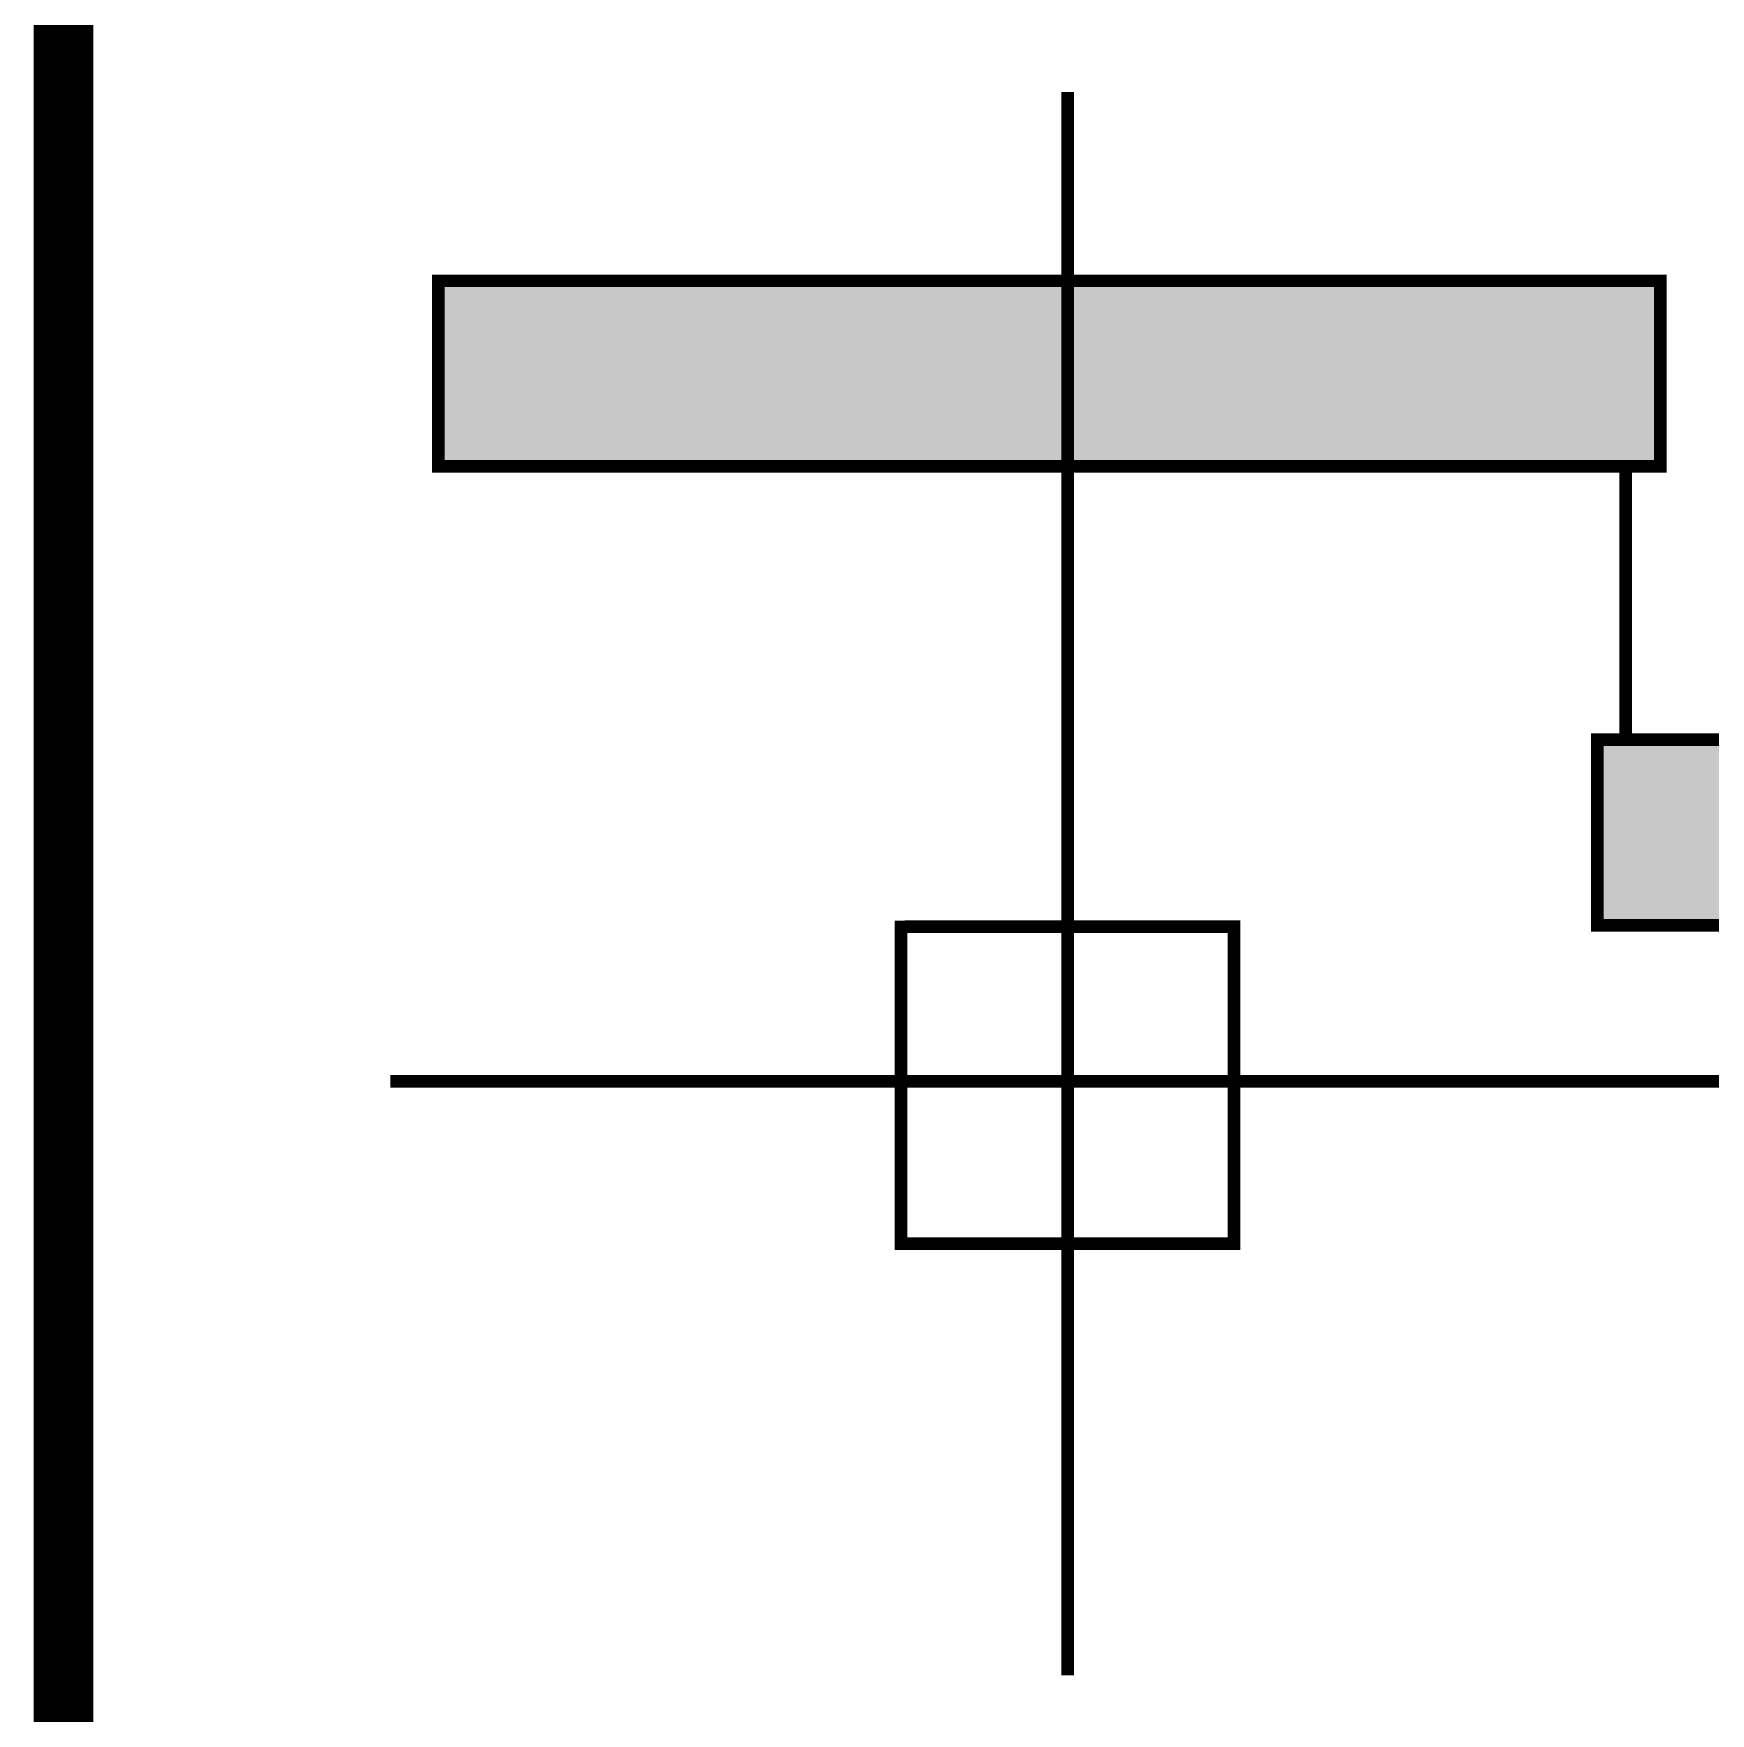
# Model space of a CAD drawing. Extents: x -137808 to 103746506, y -332957 to -111547.
# Drawn here: x 46110 to 48914, y -161438 to -158628 of the extents above; entities that cross this region are included whole.
import ezdxf

# ---------------------------------------------------------------- set-up
doc = ezdxf.new("R2010")
doc.units = 0
doc.header["$LTSCALE"] = 25
doc.header["$MEASUREMENT"] = 0
doc.layers.get('0').update_dxf_attribs({"linetype": 'CONTINUOUS'})

# ---------------------------------------------------------------- blocks, each defined once
blk = doc.blocks.new('tjnhty')
h = blk.add_hatch(color=256)
h.paths.add_polyline_path([(1269235.8, -1740828.8), (1268183.5, -1740828.8), (1268183.5, -1741139), (1269235.8, -1741139)])
h.paths.add_polyline_path([(1270227, -1740828.8), (1269235.8, -1740828.8), (1269235.8, -1741139), (1270227, -1741139)])
h.paths.add_polyline_path([(1271982, -1741596.5), (1270121.9, -1741596.5), (1270121.9, -1741906.7), (1271982, -1741906.7)])
at = {"const_width": 100}
blk.add_lwpolyline([(1267556.7, -1732652.9), (1267556.7, -1772652.9)], dxfattribs=at)
blk.add_lwpolyline([(1267556.7, -1732652.9), (1272550.7, -1732652.9), (1272550.7, -1772652.9), (1267556.7, -1772652.9)], close=True, dxfattribs=at)
at = {"color": 7, "const_width": 21.1}
for points in [[(1269235.8, -1740512.8), (1269235.8, -1743161.4)], [(1270169, -1741139), (1270169, -1741596.5)], [(1268963.3, -1741909.2), (1269514, -1741909.2), (1269514, -1742439.4), (1268957.5, -1742439.4), (1268957.5, -1741898.8)], [(1268103.5, -1742167.6), (1272355.3, -1742167.6)]]:
    blk.add_lwpolyline(points, dxfattribs=at)
for points in [[(1268183.5, -1740828.8), (1270227, -1740828.8), (1270227, -1741139), (1268183.5, -1741139)], [(1270121.9, -1741596.5), (1271982, -1741596.5), (1271982, -1741906.7), (1270121.9, -1741906.7)]]:
    blk.add_lwpolyline(points, close=True, dxfattribs=at)

msp = doc.modelspace()

# ---------------------------------------------------------------- block references
msp.add_blockref('tjnhty', (-1221397.1, 1581787.1))
msp.add_blockref('tjnhty', (-1221397.1, 1581787.1))

doc.saveas('drawing.dxf')
